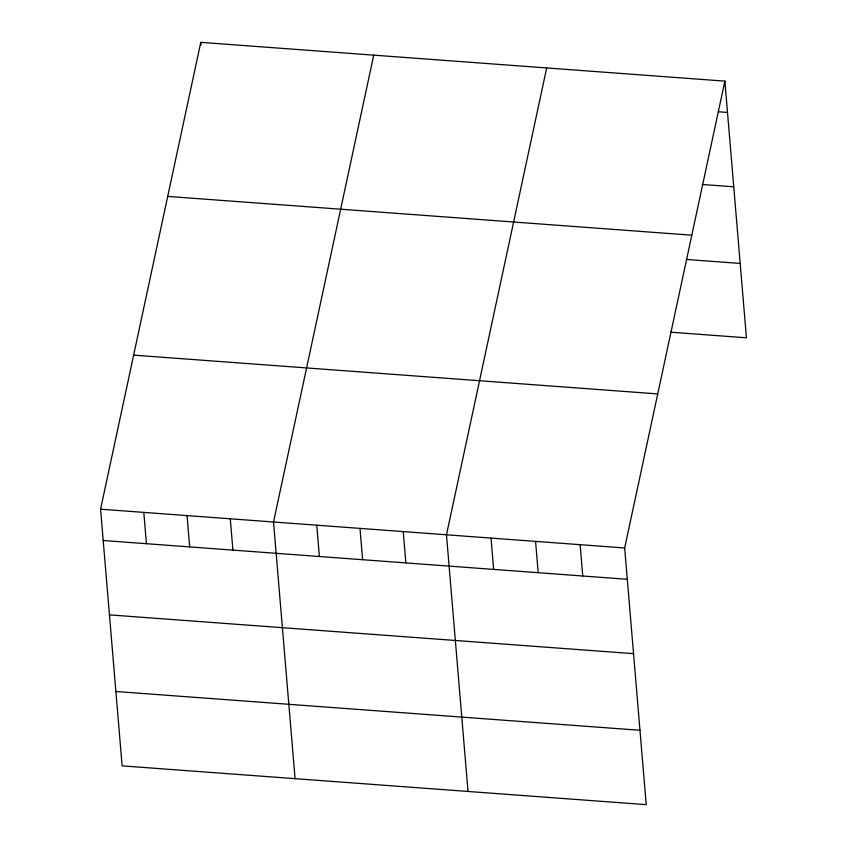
<?xml version="1.0" encoding="UTF-8"?>
<svg xmlns="http://www.w3.org/2000/svg" width="847" height="847" viewBox="0 0 847 847"><rect width="100%" height="100%" fill="white"/><g stroke="black" fill="none" stroke-linecap="round" stroke-linejoin="round"><path stroke-width="1.27" d="M724.873 81.132L624.663 547.977L646.219 804.65L122.127 765.868L100.571 509.195L200.781 42.35L724.873 81.132L746.429 337.805L670.432 332.183M373.739 55.15L273.517 521.996L295.074 778.668M546.686 67.94L446.475 534.796L468.02 791.469M718.341 111.762L727.509 112.439M702.311 184.487L733.756 186.806M167.717 196.409L691.808 235.191M686.462 259.457L740.183 263.428M133.635 355.137L657.738 393.919M100.571 509.195L624.663 547.977M103.196 540.513L627.299 579.295M109.443 614.88L633.535 653.662M115.88 691.501L639.972 730.283M580.121 544.685L582.747 575.992M535.569 541.381L538.194 572.699M491.016 538.089L493.653 569.406M403.236 531.598L405.861 562.906M359.996 528.39L362.622 559.708M316.757 525.193L319.383 556.511M200.781 42.35L201.004 44.955M230.278 518.798L232.914 550.105M187.049 515.601L189.675 546.908M143.81 512.403L146.436 543.71"/></g></svg>
